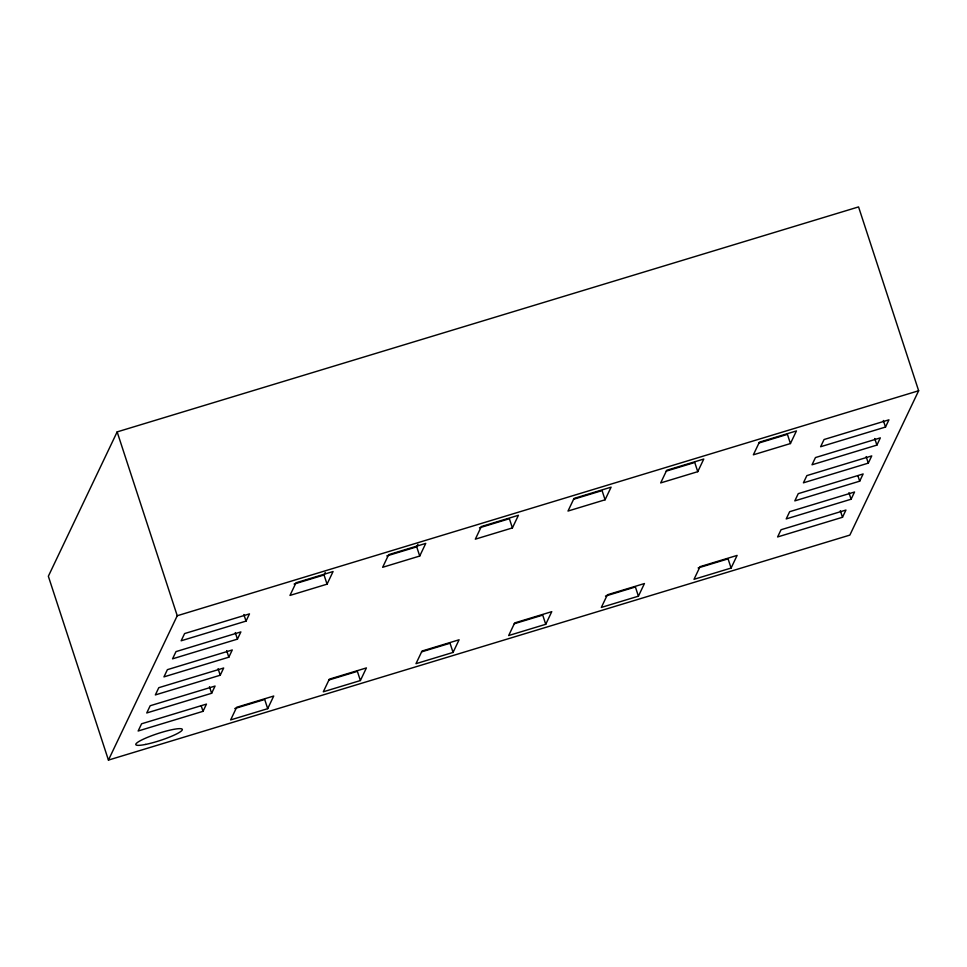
<?xml version="1.0" encoding="UTF-8"?>
<svg xmlns="http://www.w3.org/2000/svg" width="967" height="967" viewBox="0 0 967 967"><rect width="100%" height="100%" fill="white"/><g stroke="black" fill="none" stroke-linecap="round" stroke-linejoin="round"><path stroke-width="1.45" d="M117.152 431.898L48.35 576.247L108.437 760.086L849.848 535.102L918.65 390.753L858.563 206.914L117.152 431.898L177.239 615.737L108.437 760.086M203.022 711.325L206.467 704.097L141.593 723.787L138.148 731.004L203.022 711.325L201.305 706.067M211.628 693.279L215.061 686.062L150.187 705.741L146.754 712.957L211.628 693.279L209.476 686.715M220.222 675.232L223.667 668.016L158.793 687.694L155.349 694.922L220.222 675.232L218.083 668.668M228.828 657.185L232.261 649.969L167.4 669.66L163.955 676.876L228.828 657.185L226.677 650.622M237.423 639.139L240.868 631.922L175.994 651.613L172.549 658.829L237.423 639.139L235.283 632.575M246.029 621.104L249.474 613.888L184.6 633.566L181.155 640.783L246.029 621.104L243.877 614.529M327.051 584.165L333.071 571.533L295.999 582.787L289.979 595.418L327.051 584.165L324.042 574.978L325.25 572.452M267.702 708.666L273.721 696.035L236.661 707.288L230.642 719.919L267.702 708.666L264.704 699.479L234.763 708.557M419.726 556.037L425.746 543.406L388.674 554.659L382.654 567.291L419.726 556.037L416.717 546.851L417.925 544.324M360.389 680.55L366.408 667.919L329.336 679.16L323.316 691.792L360.389 680.55L357.379 671.352L328.865 680.006M453.064 652.423L459.083 639.791L422.011 651.045L415.991 663.676L453.064 652.423L450.054 643.236L421.539 651.879M512.401 527.922L518.421 515.29L481.348 526.544L475.329 539.163L512.401 527.922L509.391 518.723L479.451 527.813M545.739 624.295L551.758 611.664L514.686 622.917L508.666 635.549L545.739 624.295L542.729 615.109L514.214 623.763M605.076 499.794L611.096 487.163L574.023 498.416L568.004 511.047L605.076 499.794L602.078 490.607L573.552 499.262M638.413 596.18L644.433 583.548L607.361 594.79L601.341 607.421L638.413 596.18L635.404 586.981L605.463 596.071M697.751 471.678L703.771 459.047L666.698 470.288L660.679 482.92L697.751 471.678L694.753 462.48L666.239 471.134M731.088 568.052L737.108 555.421L700.035 566.674L694.016 579.306L731.088 568.052L728.078 558.866L698.138 567.943M790.426 443.551L796.445 430.919L759.385 442.173L753.366 454.804L790.426 443.551L787.428 434.352L758.914 443.007M842.487 517.272L845.932 510.056L781.058 529.735L777.613 536.951L842.487 517.272L840.347 510.697M851.093 499.226L854.538 492.01L789.664 511.688L786.219 518.916L851.093 499.226L848.941 492.662M859.687 481.179L863.132 473.963L798.258 493.653L794.826 500.87L859.687 481.179L857.971 475.933M868.293 463.133L871.738 455.916L806.865 475.607L803.42 482.823L868.293 463.133L866.142 456.569M876.9 445.098L880.333 437.87L815.459 457.56L812.026 464.776L876.9 445.098L874.748 438.522M885.494 427.051L888.939 419.835L824.065 439.514L820.62 446.73L885.494 427.051L883.342 420.488M177.239 615.737L918.65 390.753M294.101 584.056L324.042 574.978M386.776 555.94L416.717 546.851M145.63 744.421A24.453 3.65 -18.1 0 0 182.243 729.976A24.453 3.65 -18.1 0 0 149.353 736.612A24.453 3.65 -18.1 0 0 145.63 744.421"/></g></svg>
